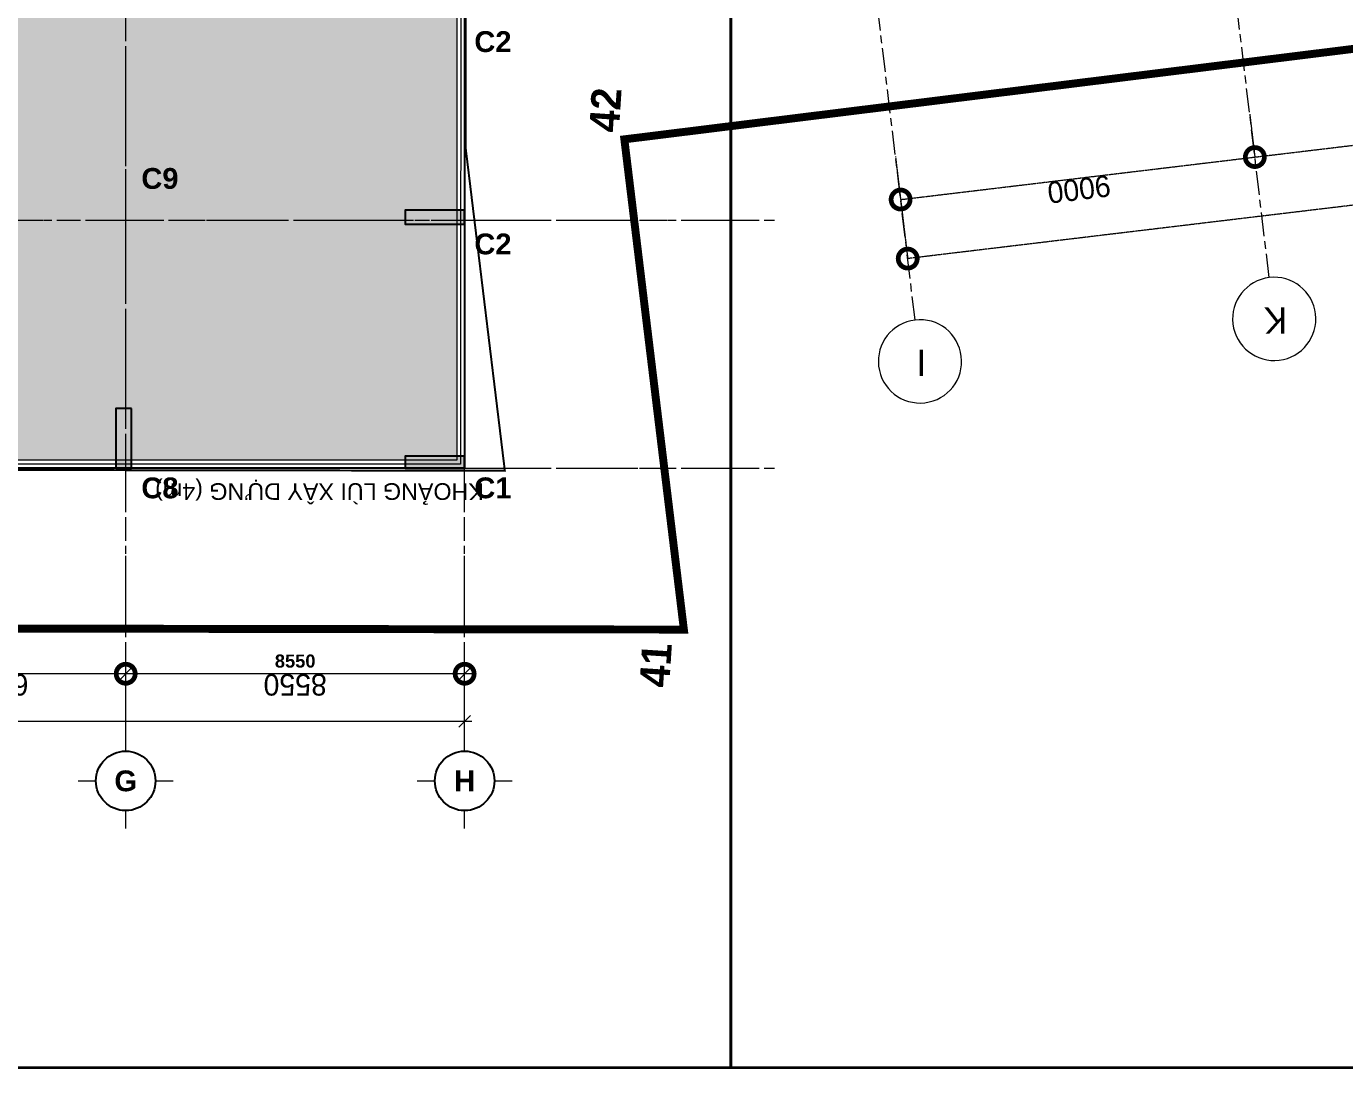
# Model space of a CAD drawing. Header units: millimetres. Extents: x -100356 to 314685, y 446 to 1273965.
# Drawn here: x 70685 to 103940, y 575492 to 601741 of the extents above; entities that cross this region are included whole.
import ezdxf
from ezdxf.enums import TextEntityAlignment as Align
from ezdxf.xclip import XClip

# ---------------------------------------------------------------- set-up
doc = ezdxf.new("R2010")
doc.units = ezdxf.units.MM
doc.header["$XCLIPFRAME"] = 2
for name, pattern in [('20180221 BF$0$DASHDOT', [1, 0.5, -0.25, 0, -0.25]), ('CENTER', [2, 1.25, -0.25, 0.25, -0.25]), ('CENTER2', [28.575, 19.05, -3.175, 3.175, -3.175]), ('Dash', [6, 3, -3]), ('DASHED2', [0.375, 0.25, -0.125]), ('gf$0$CENTER2', [28.575, 19.05, -3.175, 3.175, -3.175]), ('gf$0$Kume - Grid Line', [10.5, 6, -1.25, 2, -1.25]), ('Kume - Grid Line', [10.5, 6, -1.25, 2, -1.25])]:
    doc.linetypes.add(name, pattern=pattern)
doc.layers.get('DEFPOINTS').update_dxf_attribs({"lineweight": 13})
for name, color, linetype in [('20180221 BF$0$10', 1, 'Continuous'), ('20180221 BF$0$sohieu_diem', 2, 'Continuous'), ('20180221 BF$0$TREE', 99, 'Continuous'), ('STR', 7, 'Continuous')]:
    doc.layers.add(name, color=color, linetype=linetype)
for name, color, linetype, lineweight in [('20180221 BF$0$setback', 1, 'Continuous', 13), ('20180330-Ascent Plaza-TP-Ban ve so bo$0$KÍNH', 150, 'Continuous', 9), ('@ color hatch', 7, 'Continuous', 13), ('A-_ANOT----_D', 7, 'Continuous', 5), ('A.Axis', 251, 'CENTER2', 13), ('A.Concrete', 7, 'Continuous', 25), ('gf$0$A.Axis', 251, 'gf$0$CENTER2', 13), ('gf$0$S-_ANOTGRID_E', 7, 'Continuous', 5), ('GJ', 1, 'Continuous', 13), ('KÍNH', 150, 'Continuous', 9), ('LC.HA', 250, 'Continuous', 9), ('LDIM OUT', 250, 'Continuous', 13), ('LGI', 250, 'CENTER', 9), ('luoicot', 30, 'Continuous', 13), ('net thay', 137, 'Continuous', 15), ('TEXT', 6, 'Continuous', 20), ('Text 35', 250, 'Continuous', 15)]:
    doc.layers.add(name, color=color, linetype=linetype, lineweight=lineweight)
doc.layers.add('@area depoint', color=8, linetype='Continuous', lineweight=35, plot=False)
doc.styles.add('20180221 BF$0$VAPTIMN', font='VNI-Aptima-Bold.TTF')
doc.styles.add('ARIAL', font='Font - TrueType - Arial Bold.ttf')
doc.styles.add('Arial_4', font='Font - TrueType - Arial.ttf', dxfattribs={"width": 0.95, "height": 540})
doc.styles.add('gf$0$Arial_2', font='Font - TrueType - Arial.ttf', dxfattribs={"width": 0.95, "height": 660})
doc.styles.add('gf$0$Arial_4', font='Font - TrueType - Arial.ttf', dxfattribs={"width": 0.95, "height": 540})
doc.styles.add('VnArial', font='Font - TrueType - Arial.ttf')
doc.dimstyles.new('A3_-_A4_1', dxfattribs={"dimscale": 304.8, "dimtxt": 550.940076, "dimasz": 3.149606, "dimexe": 0, "dimexo": 0.0625, "dimgap": 0, "dimtad": 1, "dimdec": 0, "dimzin": 0, "dimdsep": 46, "dimtxsty": 'Arial_4', "dimblk1": 'DOTSMALL', "dimblk2": 'DOTSMALL', "dimsah": 1, "dimcen": 0.09, "dimazin": 0, "dimtfac": 1, "dimtdec": 4, "dimtix": 1, "dimtmove": 0, "dimatfit": 3, "dimfxl": 4.92126, "dimfxlon": 1, "dimtvp": 1, "dimtolj": 1, "dimtzin": 0, "dimarcsym": 2})
doc.dimstyles.new('gf$0$A3_-_A4_1', dxfattribs={"dimscale": 304.8, "dimtxt": 550.940076, "dimasz": 3.149606, "dimexe": 0, "dimexo": 0.0625, "dimgap": 0, "dimtad": 1, "dimdec": 0, "dimzin": 0, "dimdsep": 46, "dimtxsty": 'gf$0$Arial_4', "dimblk1": 'gf$0$_DotSmall', "dimblk2": 'gf$0$_DotSmall', "dimsah": 1, "dimcen": 0.09, "dimazin": 0, "dimtfac": 1, "dimtdec": 4, "dimtix": 1, "dimtmove": 0, "dimatfit": 3, "dimfxl": 4.92126, "dimfxlon": 1, "dimtvp": 1, "dimtolj": 1, "dimtzin": 0, "dimarcsym": 2})
doc.dimstyles.new('TL 150 OUT', dxfattribs={"dimscale": 150, "dimtxt": 2.2, "dimasz": 2, "dimexe": 1.2, "dimexo": 1.5, "dimgap": 1, "dimtad": 1, "dimdec": 0, "dimdsep": 46, "dimtxsty": 'ARIAL', "dimblk": 'OBLIQUE', "dimcen": 2, "dimdle": 1.2, "dimclrd": 256, "dimclre": 256, "dimclrt": 4, "dimaunit": 1, "dimadec": 0, "dimazin": 0, "dimtfac": 1, "dimtdec": 0, "dimtix": 1, "dimtmove": 2, "dimatfit": 3, "dimfxl": 1, "dimtolj": 1, "dimtzin": 0, "dimarcsym": 0})

# ---------------------------------------------------------------- blocks, each defined once
blk = doc.blocks.new('_Oblique')
at = {"color": 0, "linetype": 'ByBlock', "lineweight": -2}
blk.add_line((-0.5, -0.5), (0.5, 0.5), dxfattribs=at)
blk = doc.blocks.new('*D500')
at = {"layer": 'DEFPOINTS', "color": 0, "ltscale": 1000, "transparency": 16777216}
for p in [(-49500, 49084), (-40950, 49084), (-40950, 47584)]:
    blk.add_point(p, dxfattribs=at)
at = {"layer": 'LDIM OUT', "lineweight": -2, "ltscale": 1000, "transparency": 16777216}
for p, q in [((-49500, 48859), (-49500, 47404)), ((-40950, 48859), (-40950, 47404)), ((-49680, 47584), (-40770, 47584))]:
    blk.add_line(p, q, dxfattribs=at)
at = {"layer": 'LDIM OUT', "lineweight": -2, "ltscale": 1000, "transparency": 16777216, "xscale": 300, "yscale": 300, "zscale": 300, "rotation": 180}
blk.add_blockref('_Oblique', (-49500, 47584), dxfattribs=at)
at = {"layer": 'LDIM OUT', "lineweight": -2, "ltscale": 1000, "transparency": 16777216, "xscale": 300, "yscale": 300, "zscale": 300}
blk.add_blockref('_Oblique', (-40950, 47584), dxfattribs=at)
at = {"layer": 'LDIM OUT', "color": 4, "ltscale": 1000, "transparency": 16777216, "insert": (-45225, 47266), "char_height": 330, "attachment_point": 5, "rotation": 180, "style": 'ARIAL'}
blk.add_mtext('\\A1;8550', dxfattribs=at)
blk = doc.blocks.new('*D501')
at = {"layer": 'DEFPOINTS', "color": 0, "ltscale": 1000, "transparency": 16777216}
for p in [(-40950, 49084), (-34450, 49084), (-34450, 47584)]:
    blk.add_point(p, dxfattribs=at)
at = {"layer": 'LDIM OUT', "lineweight": -2, "ltscale": 1000, "transparency": 16777216}
for p, q in [((-40950, 48859), (-40950, 47404)), ((-34450, 48859), (-34450, 47404)), ((-41130, 47584), (-34270, 47584))]:
    blk.add_line(p, q, dxfattribs=at)
at = {"layer": 'LDIM OUT', "lineweight": -2, "ltscale": 1000, "transparency": 16777216, "xscale": 300, "yscale": 300, "zscale": 300, "rotation": 180}
blk.add_blockref('_Oblique', (-40950, 47584), dxfattribs=at)
at = {"layer": 'LDIM OUT', "lineweight": -2, "ltscale": 1000, "transparency": 16777216, "xscale": 300, "yscale": 300, "zscale": 300}
blk.add_blockref('_Oblique', (-34450, 47584), dxfattribs=at)
at = {"layer": 'LDIM OUT', "color": 4, "ltscale": 1000, "transparency": 16777216, "insert": (-37700, 47266), "char_height": 330, "attachment_point": 5, "rotation": 180, "style": 'ARIAL'}
blk.add_mtext('\\A1;6500', dxfattribs=at)
blk = doc.blocks.new('BLOCK TRUC')
for p, q in [((0, 500), (0, 800)), ((500, 0), (800, 0)), ((-800, 0), (-500, 0)), ((0, -800), (0, -500))]:
    blk.add_line(p, q)
at = {"lineweight": 25}
blk.add_circle((0, 0), 500, dxfattribs=at)
at = {"style": 'ARIAL'}
blk.add_attdef('1-2', text='', height=350, rotation=0, dxfattribs=at).set_placement((0, 0), align=Align.MIDDLE_CENTER)
blk = doc.blocks.new('*D508')
at = {"layer": 'DEFPOINTS', "color": 0, "ltscale": 1000, "transparency": 16777216}
for p in [(-49500, 49084), (-8000, 48784), (-8000, 47404)]:
    blk.add_point(p, dxfattribs=at)
at = {"layer": 'LDIM OUT', "lineweight": -2, "ltscale": 1000, "transparency": 16777216}
for p, q in [((-8000, 47629), (-8000, 48964)), ((-49680, 48784), (-7820, 48784)), ((-49500, 48859), (-49500, 48604))]:
    blk.add_line(p, q, dxfattribs=at)
at = {"layer": 'LDIM OUT', "lineweight": -2, "ltscale": 1000, "transparency": 16777216, "xscale": 300, "yscale": 300, "zscale": 300, "rotation": 180}
blk.add_blockref('_Oblique', (-49500, 48784), dxfattribs=at)
at = {"layer": 'LDIM OUT', "lineweight": -2, "ltscale": 1000, "transparency": 16777216, "xscale": 300, "yscale": 300, "zscale": 300}
blk.add_blockref('_Oblique', (-8000, 48784), dxfattribs=at)
at = {"layer": 'LDIM OUT', "color": 4, "ltscale": 1000, "transparency": 16777216, "insert": (-28750, 48466), "char_height": 330, "attachment_point": 5, "rotation": 180, "style": 'ARIAL'}
blk.add_mtext('\\A1;41500', dxfattribs=at)
blk = doc.blocks.new('_DotSmall')
at = {"color": 0, "linetype": 'ByBlock', "const_width": 0.5}
blk.add_lwpolyline([(-0.0625, 0, 1), (0.0625, 0, 1)], format="xyb", close=True, dxfattribs=at)
blk = doc.blocks.new('*D528')
at = {"layer": 'A.Axis', "color": 0, "lineweight": -2, "transparency": 16777216}
for p, q in [((-7100, 37965), (-7100, 36484)), ((1450, 37965), (1450, 36484)), ((-7100, 36484), (1450, 36484))]:
    blk.add_line(p, q, dxfattribs=at)
at = {"layer": 'DEFPOINTS', "color": 0, "transparency": 16777216}
for p in [(-7100, 37984), (1450, 37984), (1450, 36484)]:
    blk.add_point(p, dxfattribs=at)
at = {"layer": 'A.Axis', "color": 0, "lineweight": -2, "transparency": 16777216, "xscale": 960, "yscale": 960, "zscale": 960, "rotation": 180}
blk.add_blockref('_DotSmall', (-7100, 36484), dxfattribs=at)
at = {"layer": 'A.Axis', "color": 0, "lineweight": -2, "transparency": 16777216, "xscale": 960, "yscale": 960, "zscale": 960}
blk.add_blockref('_DotSmall', (1450, 36484), dxfattribs=at)
at = {"layer": 'A.Axis', "color": 0, "transparency": 16777216, "insert": (-2825, 36760), "char_height": 540, "attachment_point": 5, "style": 'Arial_4'}
blk.add_mtext('\\A1;8550', dxfattribs=at)
blk = doc.blocks.new('*D529')
at = {"layer": 'A.Axis', "color": 0, "lineweight": -2, "transparency": 16777216}
for p, q in [((1450, 37965), (1450, 36484)), ((7950, 37965), (7950, 36484)), ((1450, 36484), (7950, 36484))]:
    blk.add_line(p, q, dxfattribs=at)
at = {"layer": 'DEFPOINTS', "color": 0, "transparency": 16777216}
for p in [(1450, 37984), (7950, 37984), (7950, 36484)]:
    blk.add_point(p, dxfattribs=at)
at = {"layer": 'A.Axis', "color": 0, "lineweight": -2, "transparency": 16777216, "xscale": 960, "yscale": 960, "zscale": 960, "rotation": 180}
blk.add_blockref('_DotSmall', (1450, 36484), dxfattribs=at)
at = {"layer": 'A.Axis', "color": 0, "lineweight": -2, "transparency": 16777216, "xscale": 960, "yscale": 960, "zscale": 960}
blk.add_blockref('_DotSmall', (7950, 36484), dxfattribs=at)
at = {"layer": 'A.Axis', "color": 0, "transparency": 16777216, "insert": (4700, 36760), "char_height": 540, "attachment_point": 5, "style": 'Arial_4'}
blk.add_mtext('\\A1;6500', dxfattribs=at)
blk = doc.blocks.new('SITE')
at = {"layer": 'GJ', "color": 2, "linetype": 'DASHED2', "ltscale": 200, "const_width": 50, "elevation": 0}
blk.add_lwpolyline([(-17825, 42748), (-8761, 42796), (-2287, 42908), (-2255, 42910), (-1186, 35377), (-1157, 8044), (-172, -63), (-42869, 0)], dxfattribs=at)
at = {"layer": 'TEXT', "insert": (-702, -797, 0), "char_height": 420, "width": 9033.43, "attachment_point": 1, "rotation": 180, "style": 'VnArial'}
blk.add_mtext('KHOẢNG LÙI XÂY DỰNG (4m)', dxfattribs=at)
blk = doc.blocks.new('20180221 BF$0$hientrang')
at = {"layer": '20180221 BF$0$10', "color": 1, "linetype": 'Continuous'}
for p, q in [((-113704, 94445, 0), (-110540, 43326, 0)), ((-110540, 43326, 0), (-98301, 45606, 0)), ((-98301, 45606, 0), (-91530, 9756, 0))]:
    blk.add_line(p, q, dxfattribs=at)
at = {"layer": '20180221 BF$0$10', "color": 1}
for p, q in [((-113704, 94445, 0), (-110540, 43326, 0)), ((-110540, 43326, 0), (-98301, 45606, 0)), ((-98301, 45606, 0), (-91530, 9756, 0))]:
    blk.add_line(p, q, dxfattribs=at)
at = {"layer": '20180221 BF$0$setback', "color": 1, "linetype": '20180221 BF$0$DASHDOT', "ltscale": 200, "const_width": 200, "elevation": 0}
blk.add_lwpolyline([(-64687, 107633), (-71608, 106512), (-73129, 105984), (-73130, 105414), (-77140, 104869), (-77250, 105249), (-77680, 105219), (-77900, 105350), (-82200, 105085), (-86230, 104910), (-87270, 104902), (-90121, 104815), (-91714, 102077), (-92674, 102048), (-92312, 95898), (-95312, 95702), (-99272, 95417), (-103263, 95232), (-108843, 94729), (-111844, 94613), (-113704, 94445), (-110540, 43326), (-98301, 45606), (-91530, 9756)], dxfattribs=at)
at = {"layer": '20180221 BF$0$sohieu_diem', "color": 3, "const_width": 93.8, "elevation": 0}
for points in [[(-98348, 45606, 1), (-98254, 45606, 1)], [(-110586, 43326, 1), (-110493, 43326, 1)]]:
    blk.add_lwpolyline(points, format="xyb", close=True, dxfattribs=at)
at = {"layer": '20180221 BF$0$sohieu_diem', "color": 3, "style": '20180221 BF$0$VAPTIMN'}
for s, p in [('42', (-98151, 45756, 0)), ('41', (-112038, 43605, 0))]:
    blk.add_text(s, height=750, rotation=359.9273, dxfattribs=at).set_placement(p)
blk = doc.blocks.new('gf$0$Grid - Head-174378-IDEA-1st Storey')
at = {"layer": 'gf$0$S-_ANOTGRID_E', "lineweight": 15}
for start, end in [(360, 180), (180, 360)]:
    blk.add_arc((0, -0.18), 3.5, start, end, dxfattribs=at)
blk = doc.blocks.new('gf$0$_DotSmall')
at = {"color": 0, "linetype": 'ByBlock', "const_width": 0.5}
blk.add_lwpolyline([(-0.0625, 0, 1), (0.0625, 0, 1)], format="xyb", close=True, dxfattribs=at)
blk = doc.blocks.new('*D625')
at = {"layer": 'DEFPOINTS', "color": 0, "transparency": 16777216}
for p in [(-27034, 23458), (-17966, 23427), (-26902, 22357)]:
    blk.add_point(p, dxfattribs=at)
at = {"layer": 'gf$0$A.Axis', "color": 0, "lineweight": -2, "transparency": 16777216}
for p, q in [((-18098, 24529), (-27034, 23458)), ((-17969, 23446), (-18098, 24529)), ((-26905, 22376), (-27034, 23458))]:
    blk.add_line(p, q, dxfattribs=at)
at = {"layer": 'gf$0$A.Axis', "color": 0, "lineweight": -2, "transparency": 16777216, "xscale": 960, "yscale": 960, "zscale": 960}
for p, rotation in [((-18098, 24529), 6.830649259432037), ((-27034, 23458), 186.8306492594321)]:
    blk.add_blockref('gf$0$_DotSmall', p, dxfattribs=dict(at, rotation=rotation))
at = {"layer": 'gf$0$A.Axis', "color": 0, "transparency": 16777216, "insert": (-22599, 24267), "char_height": 540, "attachment_point": 5, "rotation": 6.8306, "style": 'gf$0$Arial_4'}
blk.add_mtext('\\A1;9000', dxfattribs=at)
blk = doc.blocks.new('*D626')
at = {"layer": 'DEFPOINTS', "color": 0, "transparency": 16777216}
for p in [(-35970, 22388), (-26902, 22357), (-35882, 21653)]:
    blk.add_point(p, dxfattribs=at)
at = {"layer": 'gf$0$A.Axis', "color": 0, "lineweight": -2, "transparency": 16777216}
for p, q in [((-27034, 23458), (-35970, 22388)), ((-26905, 22376), (-27034, 23458)), ((-35885, 21672), (-35970, 22388))]:
    blk.add_line(p, q, dxfattribs=at)
at = {"layer": 'gf$0$A.Axis', "color": 0, "lineweight": -2, "transparency": 16777216, "xscale": 960, "yscale": 960, "zscale": 960}
for p, rotation in [((-27034, 23458), 6.830649259432438), ((-35970, 22388), 186.8306492594324)]:
    blk.add_blockref('gf$0$_DotSmall', p, dxfattribs=dict(at, rotation=rotation))
at = {"layer": 'gf$0$A.Axis', "color": 0, "transparency": 16777216, "insert": (-31535, 23197), "char_height": 540, "attachment_point": 5, "rotation": 6.8306, "style": 'gf$0$Arial_4'}
blk.add_mtext('\\A1;9000', dxfattribs=at)
blk = doc.blocks.new('*D630')
at = {"layer": 'DEFPOINTS', "color": 0, "transparency": 16777216}
for p in [(-18277, 26018), (-18010, 23794), (-62691, 18442)]:
    blk.add_point(p, dxfattribs=at)
at = {"layer": 'gf$0$A.Axis', "color": 0, "lineweight": -2, "transparency": 16777216}
for p, q in [((-62957, 20666), (-18277, 26018)), ((-18012, 23812), (-18277, 26018)), ((-62693, 18460), (-62957, 20666))]:
    blk.add_line(p, q, dxfattribs=at)
at = {"layer": 'gf$0$A.Axis', "color": 0, "lineweight": -2, "transparency": 16777216, "xscale": 960, "yscale": 960, "zscale": 960}
for p, rotation in [((-18277, 26018), 6.830649259234066), ((-62957, 20666), 186.8306492592341)]:
    blk.add_blockref('gf$0$_DotSmall', p, dxfattribs=dict(at, rotation=rotation))
at = {"layer": 'gf$0$A.Axis', "color": 0, "transparency": 16777216, "insert": (-40650, 23616), "char_height": 540, "attachment_point": 5, "rotation": 6.8306, "style": 'gf$0$Arial_4'}
blk.add_mtext('\\A1;45000', dxfattribs=at)
blk = doc.blocks.new('X-GRID')
at = {"layer": 'LGI', "ltscale": 1500}
for p, q in [((-49500, 49486.8), (-49500, -7272.6)), ((-40950, 49486.8), (-40950, -7272.6)), ((5008.8, 42400), (-57318.6, 42400)), ((5008.8, 36150), (-57318.6, 36150))]:
    blk.add_line(p, q, dxfattribs=at)
at = {"xscale": 1.5, "yscale": 1.5, "zscale": 1.5, "rotation": 180}
for p, values in [((-49500, 50284), {'1-2': 'H'}), ((-40950, 50284), {'1-2': 'G'})]:
    blk.add_blockref('BLOCK TRUC', p, dxfattribs=at).add_auto_attribs(values)
at = {"layer": 'LDIM OUT', "ltscale": 1000}
for base, p1, p2, picture, middle in [((-40950, 47584), (-49500, 49084), (-40950, 49084), '*D500', (-45225, 47265.5)), ((-8000, 48784), (-49500, 49084), (-8000, 47404), '*D508', (-28750, 48465.5)), ((-34450, 47584), (-40950, 49084), (-34450, 49084), '*D501', (-37700, 47265.5))]:
    dim = blk.add_linear_dim(base=base, p1=p1, p2=p2, dimstyle='TL 150 OUT', override={"dimtad": 4}, dxfattribs=at)
    dim.commit()
    dim.dimension.update_dxf_attribs({"geometry": picture, "text_midpoint": middle})
blk = doc.blocks.new('A$C60262ED2')
at = {"layer": 'LC.HA'}
h = blk.add_hatch(color=256, dxfattribs=at)
h.dxf.hatch_style = 1
h.paths.add_polyline_path([(56909, 15234), (56909, 15584), (55409, 15584), (55409, 15234)])
h = blk.add_hatch(color=256, dxfattribs=at)
h.dxf.hatch_style = 1
h.paths.add_polyline_path([(48509, 10584), (48109, 10584), (48109, 9084), (48509, 9084)])
h = blk.add_hatch(color=256, dxfattribs=at)
h.dxf.hatch_style = 1
h.paths.add_polyline_path([(56909, 9084), (56909, 9384), (55409, 9384), (55409, 9084)])
at = {"layer": 'STR', "ltscale": 1000, "elevation": 0}
for points in [[(56909, 15234), (56909, 15584), (55409, 15584), (55409, 15234)], [(48509, 10584), (48109, 10584), (48109, 9084), (48509, 9084)], [(56909, 9084), (56909, 9384), (55409, 9384), (55409, 9084)]]:
    blk.add_lwpolyline(points, close=True, dxfattribs=at)
at = {"rotation": 180}
blk.add_blockref('X-GRID', (7409, 51484, 0), dxfattribs=at)
at = {"layer": 'Text 35', "ltscale": 1000, "style": 'ARIAL'}
for s, p in [('C2', (57154, 19574, 0)), ('C9', (48754, 16124, 0)), ('C2', (57154, 14473, 0)), ('C8', (48754, 8323, 0)), ('C1', (57154, 8324, 0))]:
    blk.add_text(s, height=525, dxfattribs=at).set_placement(p)
blk = doc.blocks.new('column')
at = {"layer": 'luoicot', "ltscale": 0.5}
blk.add_blockref('A$C60262ED2', (-47109, -40384, 0), dxfattribs=at)
blk = doc.blocks.new('grid tower')
at = {"layer": 'A.Axis', "linetype": 'Kume - Grid Line', "lineweight": 9, "ltscale": 100}
for p, q in [((-7100.2, 38386.8), (-7100.2, -18372.7)), ((1449.8, 38386.8), (1449.8, -18372.7)), ((48341.2, 31299.9), (-14918.8, 31299.9)), ((48341.2, 25049.9), (-14918.8, 25049.9))]:
    blk.add_line(p, q, dxfattribs=at)
at = {"layer": 'A.Axis'}
for base, p1, p2, override, picture, middle in [((1449.8, 36483.9), (-7100.2, 37983.9), (1449.8, 37983.9), {"dimpost": '<>', "dimfxl": 8550}, '*D528', (-2825.2, 36759.7)), ((7949.8, 36483.9), (1449.8, 37983.9), (7949.8, 37983.9), {"dimpost": '<>', "dimfxl": 6500}, '*D529', (4699.8, 36759.7))]:
    dim = blk.add_linear_dim(base=base, p1=p1, p2=p2, dimstyle='A3_-_A4_1', override=override, dxfattribs=at)
    dim.commit()
    dim.dimension.update_dxf_attribs({"geometry": picture, "text_midpoint": middle})
blk = doc.blocks.new('gf$0$grid tower-gf')
at = {"layer": 'gf$0$A.Axis', "linetype": 'gf$0$Kume - Grid Line', "lineweight": 9, "ltscale": 100}
for p, q in [((48341.2, 31299.9), (-14918.8, 31299.9)), ((-18461.9, 27564.9), (-14200, -8014.8)), ((-27398, 26494.5), (-23136.1, -9085.2)), ((48341.2, 25049.9), (-14918.8, 25049.9))]:
    blk.add_line(p, q, dxfattribs=at)
at = {"layer": 'gf$0$A.Axis', "lineweight": 15, "xscale": 299.9999999999997, "yscale": 299.9999999999997, "zscale": 299.9999999999997, "rotation": 186.8306492592334}
for p in [(-18580.5, 28554.9), (-27516.6, 27484.5)]:
    blk.add_blockref('gf$0$Grid - Head-174378-IDEA-1st Storey', p, dxfattribs=at)
at = {"layer": 'gf$0$A.Axis', "char_height": 660, "width": 751.451, "attachment_point": 2, "line_spacing_factor": 0.941778, "style": 'gf$0$Arial_2'}
for s, insert in [('I', (-18619.5, 28977.1)), ('K', (-27555.6, 27906.7))]:
    blk.add_mtext(s, dxfattribs=dict(at, insert=insert))
at = {"layer": 'gf$0$A.Axis'}
for p1, p2, distance, override, picture, middle in [((-62690.7, 18441.5), (-18010.2, 23793.6), 2240.5, {"dimpost": '<>', "dimtmove": 1, "dimfxl": 8550}, '*D630', (-40649.7, 23615.9)), ((-17966.3, 23427.1), (-26902.4, 22356.7), -1109.6, {"dimpost": '<>', "dimfxl": 8550}, '*D625', (-22599.1, 24267.3))]:
    dim = blk.add_aligned_dim(p1=p1, p2=p2, distance=distance, dimstyle='gf$0$A3_-_A4_1', override=override, dxfattribs=at)
    dim.commit()
    dim.dimension.update_dxf_attribs({"geometry": picture, "text_midpoint": middle})
dim = blk.add_linear_dim(base=(-35970.5, 22388), p1=(-26902.4, 22356.7), p2=(-35882.4, 21652.7), angle=6.83065, dimstyle='gf$0$A3_-_A4_1', override={"dimpost": '<>', "dimtmove": 1, "dimfxl": 8550}, dxfattribs=at)
dim.commit()
dim.dimension.update_dxf_attribs({"geometry": '*D626', "text_midpoint": (-31535.2, 23196.9)})

msp = doc.modelspace()

# ---------------------------------------------------------------- hatches: boundary and pattern name
at = {"layer": '@ color hatch'}
h = msp.add_hatch(color=31, dxfattribs=at)
edge = h.paths.add_edge_path()
edge.add_line((42290.9, 633001.9), (42290.9, 632800.4))
edge.add_line((42290.9, 632800.4), (38141.1, 632804.9))
edge.add_line((38141.1, 632804.9), (38141.1, 630305))
edge.add_line((38141.1, 630305), (39541.1, 630305))
edge.add_line((39541.1, 630305), (39541.1, 625904.9))
edge.add_line((39541.1, 625904.9), (38141.1, 625905.3))
edge.add_line((38141.1, 625905.3), (38141.1, 621702.8))
edge.add_line((38141.1, 621702.8), (32440.7, 621701.9))
edge.add_line((32440.7, 621701.9), (32441.1, 612502))
edge.add_line((32441.1, 612502), (42140.7, 612502))
edge.add_line((42140.7, 612502), (42145.7, 621902))
edge.add_line((42145.7, 621902), (46565.7, 621902))
edge.add_line((46565.7, 621902), (46565.9, 614202.1))
edge.add_line((46565.9, 614202.1), (42398.1, 614202.1))
edge.add_line((42398.1, 614202.1), (42398.1, 612502))
edge.add_line((42398.1, 612502), (43815.9, 612502))
edge.add_line((43815.9, 612502), (43815.9, 608655.1))
edge.add_line((43815.9, 608655.1), (43815.9, 607252))
edge.add_line((43815.9, 607252), (43815.9, 602002))
edge.add_line((43815.9, 602002), (41335.5, 602002.1))
edge.add_line((41335.5, 602002.1), (41339.9, 590802))
edge.add_line((41339.9, 590802), (81540.3, 590804.9))
edge.add_line((81540.3, 590804.9), (81540.5, 596954.9))
edge.add_line((81540.5, 596954.9), (81541, 596955))
edge.add_line((81541, 596955), (81540.9, 605606.3))
edge.add_line((81540.9, 605606.3), (136487.6, 612188.1))
edge.add_line((136487.6, 612188.1), (134542.3, 628433.6))
edge.add_line((134542.3, 628433.6), (131695.4, 627410.8))
edge.add_line((131695.4, 627410.8), (132214.6, 623057))
edge.add_line((132214.6, 623057), (126157.9, 622331.5))
edge.add_line((126157.9, 622331.5), (125805.4, 625294.6))
edge.add_line((125805.4, 625294.6), (118785.3, 622772.5))
edge.add_line((118785.3, 622772.5), (118790.5, 622729.1))
edge.add_line((118790.5, 622729.1), (105873.9, 621172.8))
edge.add_line((105873.9, 621172.8), (105254.3, 626336.7))
edge.add_line((105254.3, 626336.7), (101939.4, 625470.5))
edge.add_line((101939.4, 625470.5), (102649, 622756.7))
edge.add_line((102649, 622756.7), (90071.8, 619468))
edge.add_line((90071.8, 619468), (89361.6, 622184.2))
edge.add_line((89361.6, 622184.2), (87992.1, 621826.4))
edge.add_arc((86677.6, 626857.5), 5200, 187.96459, 284.64287, ccw=False)
edge.add_line((81527.8, 626137), (81224.4, 628305))
edge.add_line((81224.4, 628305), (79894.9, 628305))
edge.add_line((79894.9, 628305), (79894.9, 633005))
edge.add_line((79894.9, 633005), (42290.9, 633001.9))
h.paths.add_polyline_path([(62190.7, 621901.9), (68940.7, 621901.9), (68940.7, 605683.8), (64840.7, 605683.8), (64840.7, 607183.8), (63470.9, 607180.7), (63470.7, 613071.9), (63540.7, 613071.9), (63540.9, 619302), (62190.8, 619302.1)], flags=16)

# ---------------------------------------------------------------- linework, layer by layer
at = {"color": 3, "linetype": 'Dash', "ltscale": 30, "const_width": 50, "elevation": 0}
msp.add_lwpolyline([(136710.4, 612010.3), (81740.8, 605425.8), (81740.2, 590605.1), (41140, 590602), (41135.4, 602202.1), (41139.7, 602202), (41139.8, 612302), (32240.9, 612302), (32240.9, 621902), (34740.9, 621902), (34741.1, 623405.1), (32240.9, 623402), (32240.9, 633002), (42090.9, 633001.9), (42090.9, 633201.9), (80094.9, 633201.9), (80094.9, 628505), (81398.4, 628505), (81725.8, 626164.7, 0.4487796), (87941.6, 622019.9), (110701.8, 627966.7)], format="xyb", dxfattribs=at)
at = {"layer": '@area depoint', "ltscale": 0.5, "elevation": 0}
for points in [[(29051.7, 575491.7), (88451.7, 575491.7), (88451.7, 659491.7), (29051.7, 659491.7)], [(88451.7, 575491.7), (147851.7, 575491.7), (147851.7, 659491.7), (88451.7, 659491.7)]]:
    msp.add_lwpolyline(points, close=True, dxfattribs=at)
at = {"layer": 'KÍNH', "elevation": 0}
for points in [[(136710.4, 612010.3), (81740.8, 605425.8), (81740.2, 590605.1), (41140, 590602), (41135.4, 602202.1), (42141.7, 602202), (42141.7, 602202), (43615.9, 602202), (43615.9, 612302), (32240.9, 612302), (32240.9, 621902), (34740.9, 621902), (34741.1, 623405.1), (32240.9, 623402), (32240.9, 633002), (42090.9, 633001.9), (42090.9, 633201.9), (80094.9, 633201.9), (80094.9, 628505), (81398.4, 628505), (81725.8, 626164.7, 0.4487796), (87941.6, 622019.9), (110701.8, 627966.7)], [(136599.2, 612097.7), (81640.9, 605514.5), (81640.3, 590705.1), (41239.9, 590702), (41235.4, 602102.1), (42241.7, 602102), (42241.7, 602102), (43715.9, 602102), (43715.9, 612402), (32340.9, 612402), (32340.9, 621802), (34840.9, 621802), (34841.1, 623505.2), (32340.9, 623502.1), (32340.9, 632902), (42190.9, 632901.9), (42190.9, 633101.9), (79994.9, 633101.9), (79994.9, 628405), (81311.4, 628405), (81626.8, 626150.8, 0.4487796), (87966.8, 621923.2), (110685.9, 627859.2)], [(136488, 612185.1), (81540.9, 605603.2), (81540.3, 590805.1), (41339.9, 590802), (41335.5, 602002.1), (42341.7, 602002), (42341.7, 602002), (43815.9, 602002), (43815.9, 612502), (32440.9, 612502), (32440.9, 621702), (34940.9, 621702), (34941.1, 623605.3), (32440.9, 623602.2), (32440.9, 632802), (42290.9, 632801.9), (42290.9, 633001.9), (79894.9, 633001.9), (79894.9, 628305), (81224.4, 628305), (81527.8, 626137, 0.4487796), (87992.1, 621826.4), (110670.1, 627751.7)]]:
    msp.add_lwpolyline(points, format="xyb", dxfattribs=at)
at = {"layer": 'net thay', "ltscale": 0.5, "elevation": 0}
msp.add_lwpolyline([(155051.7, 575491.7), (155051.7, 664591.7), (29051.7, 664591.7), (29051.7, 575491.7)], close=True, dxfattribs=at)

# ---------------------------------------------------------------- block references
at = {"layer": '20180221 BF$0$TREE'}
ref = msp.add_blockref('20180221 BF$0$hientrang', (137502.3, 694113, 0), dxfattribs=dict(at, rotation=86.37342821610302))
XClip(ref).set_block_clipping_path([(-133148.1755428242, 112075.9558377523), (-124131.7889780848, -30182.5877385634), (-23551.8986045148, -23807.8059542924), (-32568.2851692542, 118450.7376220233)])
at = {"layer": '20180330-Ascent Plaza-TP-Ban ve so bo$0$KÍNH', "rotation": 180}
msp.add_blockref('gf$0$grid tower-gf', (74640.7, 621904.9, 0), dxfattribs=at)
at = {"layer": 'A-_ANOT----_D', "rotation": 180}
msp.add_blockref('grid tower', (74640.7, 621905, 0), dxfattribs=at)
at = {"layer": 'A.Concrete'}
for p in [(71940.8, 621905, 0), (71940.7, 621904.9, 0)]:
    msp.add_blockref('column', p, dxfattribs=at)
at = {"layer": 'GJ'}
msp.add_blockref('SITE', (82927, 590602.1, 0), dxfattribs=at)

doc.saveas('drawing.dxf')
